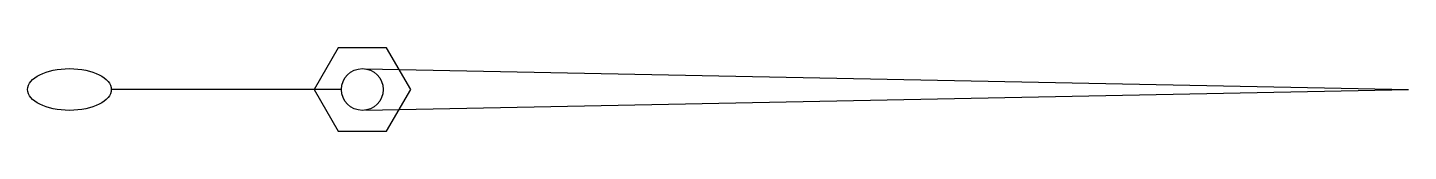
# Model space of a CAD drawing. Extents: x -8 to 25, y -1 to 1.
import ezdxf

# ---------------------------------------------------------------- set-up
doc = ezdxf.new("R2010")
doc.units = 0
doc.header["$LTSCALE"] = 0.01
doc.header["$MEASUREMENT"] = 0
doc.layers.get('0').update_dxf_attribs({"lineweight": 20})

msp = doc.modelspace()

# ---------------------------------------------------------------- linework, layer by layer
at = {"color": 0, "linetype": 'ByBlock', "lineweight": -2, "flags": 128}
msp.add_lwpolyline([(0.577, -1), (1.155, 0), (0.577, 1), (-0.577, 1), (-1.155, 0), (-0.577, -1)], close=True, dxfattribs=at)
at = {"color": 0, "linetype": 'ByBlock', "lineweight": -2}
for points in [[(0.087, 0.492), (25, 0)], [(-0.5, 0), (-6, 0)], [(0.087, -0.492), (25, 0)]]:
    msp.add_lwpolyline(points, dxfattribs=at)
msp.add_circle((0, 0), 0.5, dxfattribs=at)
msp.add_ellipse((-7, 0), major_axis=(1, 0), ratio=0.5, dxfattribs=at)

doc.saveas('drawing.dxf')
